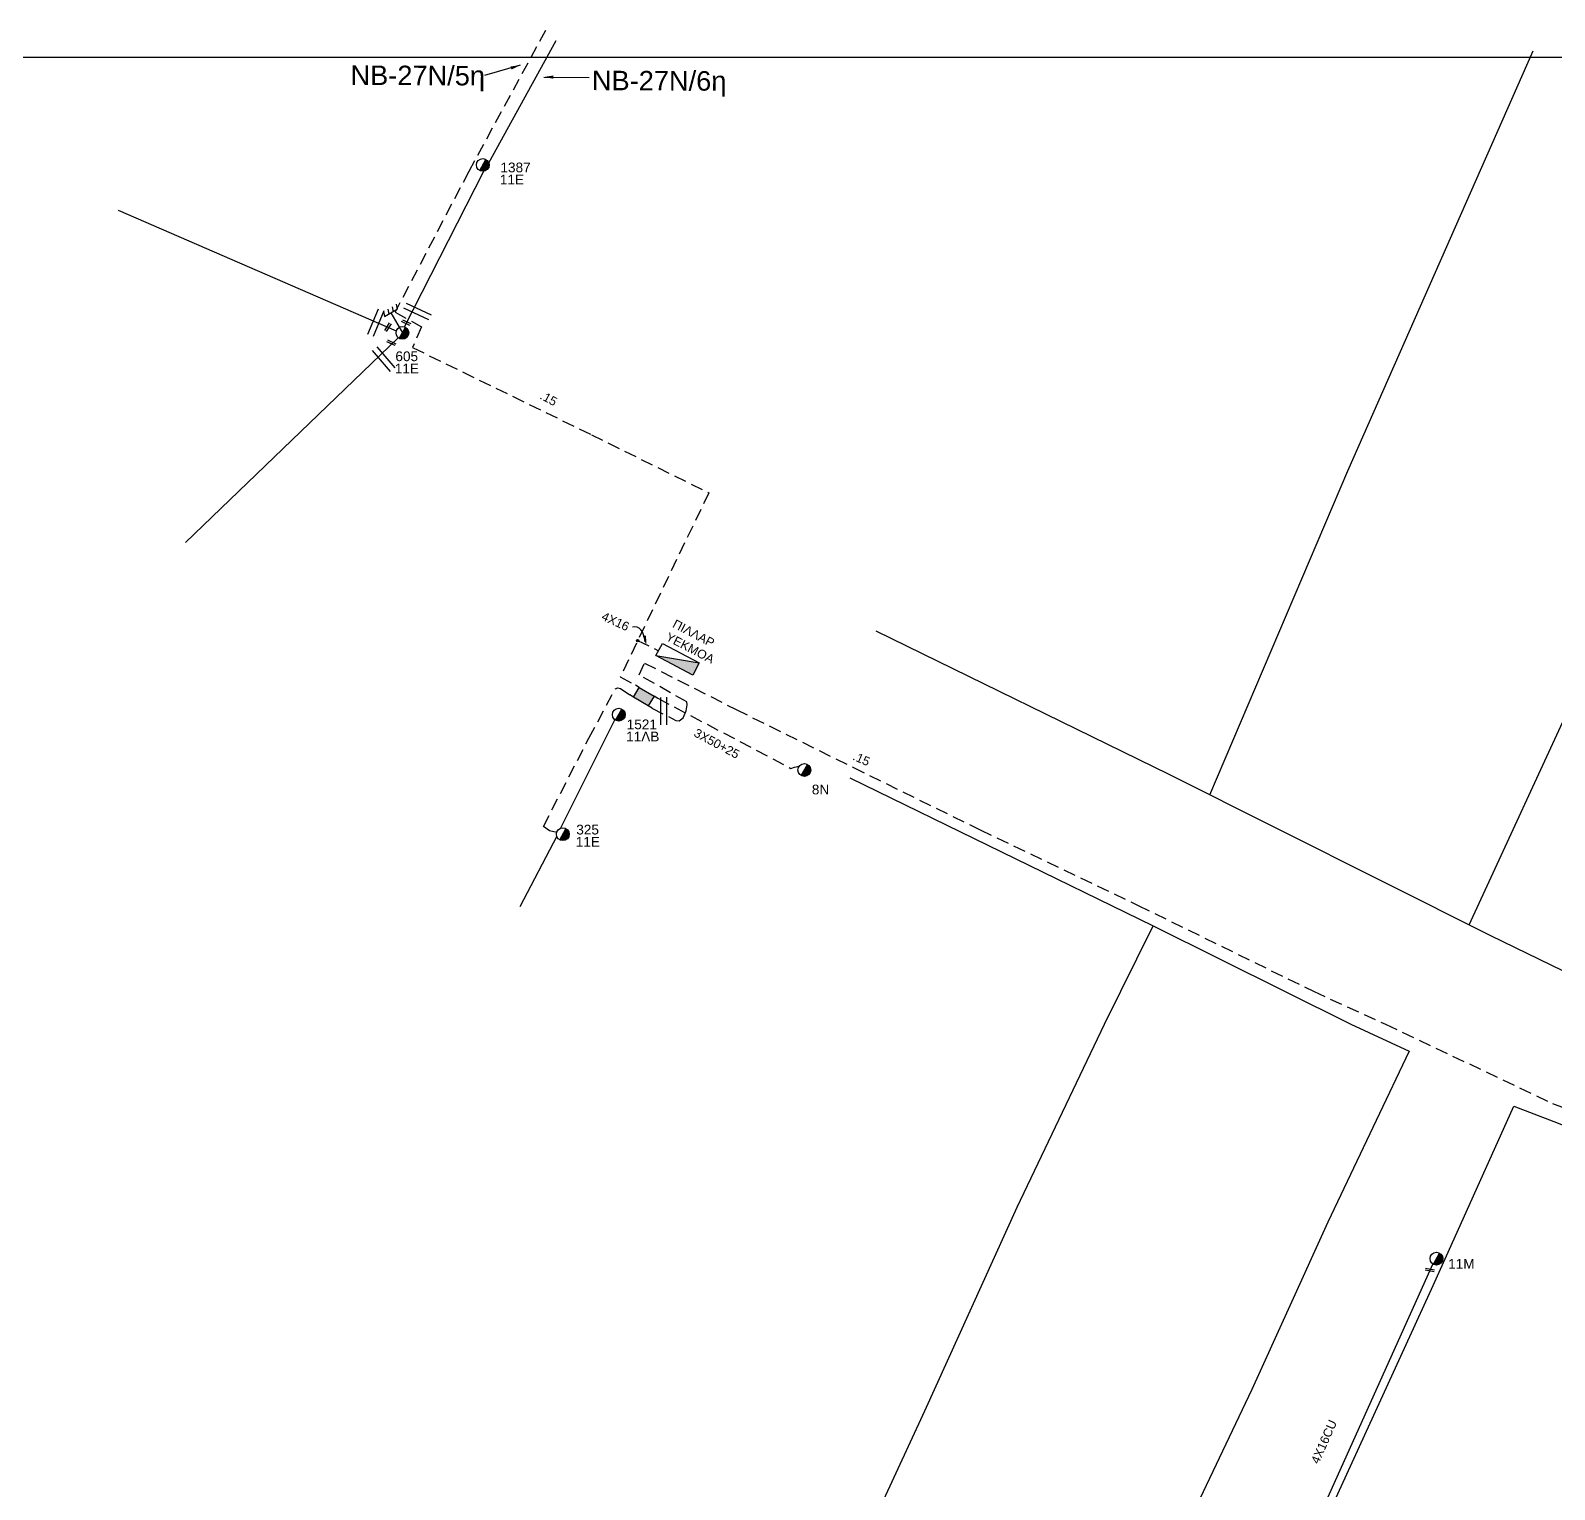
# Model space of a CAD drawing. Header units: millimetres. Extents: x 974 to 2037, y 106 to 580.
# Drawn here: x 1185 to 1341.6, y 411.8 to 561.7 of the extents above; entities that cross this region are included whole.
import ezdxf

# ---------------------------------------------------------------- set-up
doc = ezdxf.new("R2010")
doc.units = ezdxf.units.MM
doc.linetypes.add('DASHED', pattern=[19.05, 12.7, -6.35])
for name, color, linetype in [('Link Box 4 Διευθύνσεων', 7, 'Continuous'), ('Άγνωστα', 7, 'Continuous'), ('Γείωση', 7, 'Continuous'), ('Γυμνά εναέρια ΧΤ (3Φ)   4x16CU', 7, 'Continuous'), ('Γυμνά εναέρια ΧΤ και ΦΟΠ (2Φ)   3x50+16AL', 7, 'Continuous'), ('Εναέρια παροχή ΧΤ 4x16', 7, 'SYN_LINE'), ('Επιγραφές - Σχήματα', 7, 'Continuous'), ('Μηχανική τομή', 7, 'Continuous'), ('Στύλος ΦΜ', 7, 'Continuous'), ('Στύλος ΦΜ @ 1', 7, 'Continuous'), ('Συνδέσεις', 7, 'Continuous'), ('Τομή', 7, 'Continuous'), ('Υποσταθμοί', 7, 'Continuous'), ('Υπόβαθρο ΔΕΗ', 7, 'Continuous'), ('Υπόγεια Καλώδια Δικτύου ΧΤ   .15', 7, 'DASHED'), ('Υπόγεια καλώδια Παροχών ΧΤ   .15', 7, 'DASHED')]:
    doc.layers.add(name, color=color, linetype=linetype)
doc.styles.get("Standard").update_dxf_attribs({"font": 'arial.ttf'})
doc.linetypes.add('SYN_LINE', pattern='A,0.5,-0.0001,["/\\/\\/\\/",Standard,S=0.1,R=0,X=0,Y=-0.05],-0.25', length=0.7501)
doc.dimstyles.new('ISO-25', dxfattribs={"dimtxt": 2.5, "dimasz": 2.5, "dimexe": 1.25, "dimexo": 0.625, "dimtad": 1, "dimtxsty": 'Standard', "dimcen": 2.5, "dimadec": 0, "dimazin": 0, "dimtfac": 1, "dimtmove": 0, "dimatfit": 3, "dimfxl": 1, "dimarcsym": 0})

# ---------------------------------------------------------------- blocks, each defined once
blk = doc.blocks.new('ΥΠΑΡΧΩΝ ΤΣΙΜΕΝΤΕΝΙΟΣ ΣΤΥΛΟΣ')
at = {"layer": 'Στύλος ΦΜ'}
blk.add_hatch(color=256, dxfattribs=at).paths.add_polyline_path([(-1.29, -2.28, 0.574793), (2.62, 0, 0.268822), (1.3, 2.27)])
blk.add_line((-1.29, -2.28), (1.3, 2.27), dxfattribs=at)
blk.add_circle((0, 0), 2.62, dxfattribs=at)
at = {"layer": 'Στύλος ΦΜ', "flags": 4}
for tag, p in [('ΤΥΠΟΣ', (-4.91, 3.03)), ('ΑΡΙΘΜΟΣ', (-4.68, 8.05))]:
    blk.add_attdef(tag, p, '', height=4, dxfattribs=at)
blk = doc.blocks.new('_ΣΥΝΔΕΣΗ')
at = {"layer": 'Συνδέσεις', "linetype": 'SYN_LINE', "ltscale": 40}
blk.add_hatch(color=256, dxfattribs=at).paths.add_polyline_path([(0.5, -0.01, 1), (-0.5, -0.01, 1)])
at = {"layer": 'Συνδέσεις'}
blk.add_circle((0, -0.01), 0.5, dxfattribs=at)
blk = doc.blocks.new('LINK BOX 4 ΑΝΑΧΩΡΗΣΕΩΝ')
at = {"layer": 'Link Box 4 Διευθύνσεων', "ltscale": 40}
blk.add_hatch(color=256, dxfattribs=at).paths.add_polyline_path([(-3.54, 0), (-3.54, -4.67), (3.54, -4.67), (3.54, 0)])
for p, q in [((-3.54, 0), (-5.33, 0)), ((5.33, 0), (3.54, 0)), ((-3.54, -4.67), (-5.33, -4.67)), ((5.33, -4.67), (3.54, -4.67))]:
    blk.add_line(p, q, dxfattribs=at)
blk.add_lwpolyline([(-3.54, -4.67), (-3.54, 0), (3.54, 0), (3.54, -4.67)], close=True, dxfattribs=at)
blk = doc.blocks.new('ΤΟΜΗ')
at = {"layer": 'Τομή', "ltscale": 40}
for p, q in [((-5.68, 0), (5.68, 0)), ((5.68, -2.33), (-5.68, -2.33))]:
    blk.add_line(p, q, dxfattribs=at)
blk = doc.blocks.new('υποσταθμος σε κλειστο χωρο')
at = {"layer": 'Υποσταθμοί', "ltscale": 40}
blk.add_hatch(color=256, dxfattribs=at).paths.add_polyline_path([(-9.52, -3.13), (9.52, -3.13), (9.52, 3.13)])
blk.add_lwpolyline([(-9.52, -3.13), (-9.52, 3.13), (9.52, 3.13), (9.52, -3.13)], close=True, dxfattribs=at)
blk.add_lwpolyline([(-9.52, -3.13), (9.52, 3.13)], dxfattribs=at)
blk = doc.blocks.new('ΥΠΑΡΧΩΝ ΥΠΟΣΤΑΘΜΟΣ ΣΕ ΚΛΕΙΣΤΟ ΧΩΡΟ')
at = {"layer": 'Υποσταθμοί'}
blk.add_blockref('υποσταθμος σε κλειστο χωρο', (0, 0), dxfattribs=at)
at = {"layer": 'Υποσταθμοί', "linetype": 'SYN_LINE', "ltscale": 40, "flags": 1}
for tag, p in [('ΜΕΤΑΣΧΗΜΑΤΙΣΜΟΣ', (10.66, 2.24)), ('ΙΣΧΥΣ', (10.64, -0.87)), ('ΑΡΙΘΜΟΣ', (10.77, -3.89))]:
    blk.add_attdef(tag, p, '', height=2, dxfattribs=at)
blk = doc.blocks.new('ΜΗΧΑΝΙΚΗ ΤΟΜΗ')
at = {"layer": 'Μηχανική τομή', "ltscale": 40}
for p, q in [((-1.89, 0.78), (1.89, 0.78)), ((1.89, 0), (-1.89, 0))]:
    blk.add_line(p, q, dxfattribs=at)
blk = doc.blocks.new('ΓΕΙΩΣΗ')
at = {"layer": 'Γείωση', "ltscale": 40}
for p, q in [((-2.34, 11.45), (-3, 9.45)), ((-0.34, 11.45), (-1, 9.45)), ((0, 9.45), (0, 0)), ((1.66, 11.45), (1, 9.45)), ((3.66, 11.45), (3, 9.45))]:
    blk.add_line(p, q, dxfattribs=at)
blk.add_lwpolyline([(-3, 9.45), (3, 9.45)], dxfattribs=at)

msp = doc.modelspace()

# ---------------------------------------------------------------- linework, layer by layer
at = {"layer": 'Άγνωστα', "color": 30}
for points in [[(1232.12, 548.1), (1239.03, 560.66)], [(1223.48, 531.23), (1231.62, 547.22)]]:
    msp.add_lwpolyline(points, dxfattribs=at)
at = {"layer": 'Άγνωστα'}
for points in [[(1194.04, 543.21), (1222.62, 530.81)], [(1200.97, 509.08), (1222.83, 530.11)]]:
    msp.add_lwpolyline(points, dxfattribs=at)
at = {"layer": 'Άγνωστα', "color": 85}
for points in [[(1245.07, 490.89), (1239.5, 479.73)], [(1239.11, 478.92), (1235.31, 471.66)]]:
    msp.add_lwpolyline(points, dxfattribs=at)
at = {"layer": 'Γυμνά εναέρια ΧΤ (3Φ)   4x16CU', "color": 5, "linetype": 'SYN_LINE', "ltscale": 10}
msp.add_lwpolyline([(1329.12, 434.97), (1313.83, 401.05)], dxfattribs=at)
at = {"layer": 'Γυμνά εναέρια ΧΤ και ΦΟΠ (2Φ)   3x50+16AL', "color": 85, "linetype": 'DASHED', "ltscale": 0.1}
msp.add_lwpolyline([(1249.49, 493.08), (1263.15, 485.88), (1263.53, 486.02), (1264.02, 486.11)], dxfattribs=at)
at = {"layer": 'Εναέρια παροχή ΧΤ 4x16', "color": 7, "linetype": 'DASHED', "ltscale": 0.1}
msp.add_lwpolyline([(1247.41, 499), (1249.57, 497.97)], dxfattribs=at)
at = {"layer": 'Επιγραφές - Σχήματα'}
msp.add_lwpolyline([(990.2, 120.29), (1881.98, 120.29), (1881.98, 558.89), (990.2, 558.89)], close=True, dxfattribs=at)
msp.add_lwpolyline([(1248.2, 498.88), (1248.13, 499.28), (1248.02, 499.61), (1247.9, 499.89), (1247.74, 500.12), (1247.56, 500.28), (1247.36, 500.38), (1247.14, 500.42), (1246.89, 500.39)], dxfattribs=at)
msp.add_solid([(1248.28, 499.53), (1248.31, 498.52), (1247.95, 499.47)], dxfattribs=at)
at = {"layer": 'Υπόβαθρο ΔΕΗ'}
for points in [[(1306.21, 483.17), (1320.36, 516.46), (1339.43, 559.59)], [(1332.84, 469.82), (1343.89, 493.79), (1362.1, 533.99), (1373.14, 558.54)], [(1271.9, 500.02), (1302, 485.28), (1335.02, 468.73), (1344.96, 463.88)], [(1269.22, 484.9), (1300.37, 469.7), (1320.68, 459.59), (1326.66, 456.82), (1323.29, 449.71), (1318.32, 439.26), (1310.52, 422.08), (1302.17, 404.51)], [(1269.57, 403.98), (1276.91, 419.89), (1286.42, 440.8), (1295.38, 459.59), (1300.37, 469.7)], [(1317.51, 407.33), (1329.14, 432.75), (1337.42, 451.17), (1341.52, 449.6), (1357.98, 443.11), (1368.95, 438.96), (1379.18, 434.96), (1388.01, 431.5), (1400.78, 426.53), (1411.08, 422.56), (1425.05, 417.16), (1428.12, 407.01)]]:
    msp.add_lwpolyline(points, dxfattribs=at)
at = {"layer": 'Υπόγεια Καλώδια Δικτύου ΧΤ   .15', "color": 85, "ltscale": 0.1}
msp.add_lwpolyline([(1237.95, 561.68), (1230.07, 547.2), (1222.51, 532.76), (1225.2, 531.25), (1224.3, 529.11), (1242.66, 520.16), (1254.72, 514.19), (1245.63, 495.29), (1247.19, 494.43)], dxfattribs=at)
at = {"layer": 'Υπόγεια Καλώδια Δικτύου ΧΤ   .15', "color": 6, "ltscale": 0.1}
msp.add_lwpolyline([(1248.89, 492.07), (1251.33, 490.81), (1251.67, 490.78), (1252.08, 491.07), (1252.39, 491.79), (1252.5, 492.42), (1252.46, 492.72), (1247.56, 495.48), (1248.13, 496.7), (1257.52, 491.93), (1269.53, 486), (1282.6, 479.56), (1298.83, 471.81), (1316.84, 462.98), (1324.25, 459.59), (1341.4, 451.47), (1357.92, 445.2), (1377.21, 437.68), (1397.77, 429.66), (1424.02, 419.36), (1430.43, 433.47), (1424.39, 436.01)], dxfattribs=at)
at = {"layer": 'Υπόγεια καλώδια Παροχών ΧΤ   .15', "color": 85, "linetype": 'DASHED', "ltscale": 0.1}
msp.add_lwpolyline([(1239.1, 479.3), (1238.37, 479.46), (1237.74, 479.92), (1242.41, 489), (1245.12, 494.05), (1245.39, 494.14), (1245.64, 494.08), (1246.6, 493.43)], dxfattribs=at)

# ---------------------------------------------------------------- block references
at = {"layer": 'Link Box 4 Διευθύνσεων', "xscale": 0.2499999999999881, "yscale": 0.2499999999999881, "zscale": 0.2499999999999881, "rotation": 329.4623047430383}
msp.add_blockref('LINK BOX 4 ΑΝΑΧΩΡΗΣΕΩΝ', (1248.34, 493.75), dxfattribs=at)
at = {"layer": 'Γείωση', "xscale": 0.2499999999999256, "yscale": 0.2499999999999256, "zscale": 0.2499999999999256, "rotation": 29.88481610162525}
msp.add_blockref('ΓΕΙΩΣΗ', (1223.25, 530.62), dxfattribs=at)
at = {"layer": 'Μηχανική τομή'}
for p, xscale, yscale, zscale, rotation in [((1221.68, 531.25), 0.2499999999999231, 0.2499999999999231, 0.2499999999999231, 238.325773763084), ((1223.6, 531.59), 0.2499999999999793, 0.2499999999999793, 0.2499999999999793, 335.1319239056125), ((1222.07, 529.51), 0.2499999999999793, 0.2499999999999793, 0.2499999999999793, 335.1319239056125), ((1328.79, 434.25), 0.2499999999999163, 0.2499999999999163, 0.2499999999999163, 349.9172868683958)]:
    msp.add_blockref('ΜΗΧΑΝΙΚΗ ΤΟΜΗ', p, dxfattribs=dict(at, xscale=xscale, yscale=yscale, zscale=zscale, rotation=rotation))
at = {"layer": 'Στύλος ΦΜ @ 1', "ltscale": 40}
ref = msp.add_blockref('ΥΠΑΡΧΩΝ ΤΣΙΜΕΝΤΕΝΙΟΣ ΣΤΥΛΟΣ', (1231.51, 547.87), dxfattribs=dict(at, xscale=0.25, yscale=0.25, zscale=0.25))
ref.add_attrib('ΤΥΠΟΣ', '11E', (1233.26, 545.86), dxfattribs={"layer": 'Στύλος ΦΜ', "height": 1, "flags": 4})
ref.add_attrib('ΑΡΙΘΜΟΣ', '1387', (1233.32, 547.11), dxfattribs={"layer": 'Στύλος ΦΜ', "height": 1, "flags": 4})
ref = msp.add_blockref('ΥΠΑΡΧΩΝ ΤΣΙΜΕΝΤΕΝΙΟΣ ΣΤΥΛΟΣ', (1223.25, 530.62), dxfattribs=dict(at, xscale=0.25, yscale=0.25, zscale=0.25))
ref.add_attrib('ΤΥΠΟΣ', '11E', (1222.47, 526.45), dxfattribs={"layer": 'Στύλος ΦΜ', "height": 1, "flags": 4})
ref.add_attrib('ΑΡΙΘΜΟΣ', '605', (1222.53, 527.71), dxfattribs={"layer": 'Στύλος ΦΜ', "height": 1, "flags": 4})
ref = msp.add_blockref('ΥΠΑΡΧΩΝ ΤΣΙΜΕΝΤΕΝΙΟΣ ΣΤΥΛΟΣ', (1245.48, 491.4), dxfattribs=dict(at, xscale=0.25, yscale=0.25, zscale=0.25))
ref.add_attrib('ΤΥΠΟΣ', '11ΛB', (1246.23, 488.65), dxfattribs={"layer": 'Στύλος ΦΜ', "height": 1, "flags": 4})
ref.add_attrib('ΑΡΙΘΜΟΣ', '1521', (1246.29, 489.9), dxfattribs={"layer": 'Στύλος ΦΜ', "height": 1, "flags": 4})
ref = msp.add_blockref('ΥΠΑΡΧΩΝ ΤΣΙΜΕΝΤΕΝΙΟΣ ΣΤΥΛΟΣ', (1264.54, 485.71), dxfattribs=dict(at, xscale=0.25, yscale=0.25, zscale=0.25))
ref.add_attrib('ΤΥΠΟΣ', '8N', (1265.31, 483.21), dxfattribs={"layer": 'Στύλος ΦΜ', "height": 1, "flags": 4})
ref = msp.add_blockref('ΥΠΑΡΧΩΝ ΤΣΙΜΕΝΤΕΝΙΟΣ ΣΤΥΛΟΣ', (1239.73, 479.12), dxfattribs=dict(at, xscale=0.25, yscale=0.25, zscale=0.25))
ref.add_attrib('ΤΥΠΟΣ', '11E', (1241.06, 477.84), dxfattribs={"layer": 'Στύλος ΦΜ', "height": 1, "flags": 4})
ref.add_attrib('ΑΡΙΘΜΟΣ', '325', (1241.11, 479.09), dxfattribs={"layer": 'Στύλος ΦΜ', "height": 1, "flags": 4})
ref = msp.add_blockref('ΥΠΑΡΧΩΝ ΤΣΙΜΕΝΤΕΝΙΟΣ ΣΤΥΛΟΣ', (1329.48, 435.52), dxfattribs=dict(at, xscale=0.25, yscale=0.25, zscale=0.25))
ref.add_attrib('ΤΥΠΟΣ', '11M', (1330.68, 434.49), dxfattribs={"layer": 'Στύλος ΦΜ', "height": 1, "flags": 4})
at = {"layer": 'Συνδέσεις', "xscale": 0.25, "yscale": 0.25, "zscale": 0.25}
msp.add_blockref('_ΣΥΝΔΕΣΗ', (1247.41, 499.01), dxfattribs=at)
at = {"layer": 'Τομή'}
for p, xscale, yscale, zscale, rotation in [((1220.78, 531.56), 0.2499999999999991, 0.2499999999999991, 0.2499999999999991, 247.338100073673), ((1224.92, 533.08), 0.2499999999999371, 0.2499999999999371, 0.2499999999999371, 334.981782213809), ((1221.55, 528.1), 0.2499999999999944, 0.2499999999999944, 0.2499999999999944, 309.9635644276377), ((1250.37, 491.76), 0.2500000000000501, 0.2500000000000501, 0.2500000000000501, 270.1933079617629)]:
    msp.add_blockref('ΤΟΜΗ', p, dxfattribs=dict(at, xscale=xscale, yscale=yscale, zscale=zscale, rotation=rotation))
at = {"layer": 'Υποσταθμοί', "xscale": 0.2250000000000638, "yscale": 0.2250000000000638, "zscale": 0.2250000000000638, "rotation": 332.2036209450945}
msp.add_blockref('ΥΠΑΡΧΩΝ ΥΠΟΣΤΑΘΜΟΣ ΣΕ ΚΛΕΙΣΤΟ ΧΩΡΟ', (1251.52, 497.09), dxfattribs=at)

# ---------------------------------------------------------------- texts
at = {"layer": 'Γυμνά εναέρια ΧΤ (3Φ)   4x16CU', "color": 7, "ltscale": 10, "insert": (1316.54, 414.72), "char_height": 0.9, "width": 84.1859, "attachment_point": 1, "rotation": 66.1435}
msp.add_mtext('4X16CU', dxfattribs=at)
at = {"layer": 'Γυμνά εναέρια ΧΤ και ΦΟΠ (2Φ)   3x50+16AL', "color": 7, "insert": (1253.53, 490.03), "char_height": 0.9, "width": 84.1859, "attachment_point": 1, "rotation": 331.7531}
msp.add_mtext('3X50+25', dxfattribs=at)
at = {"layer": 'Εναέρια παροχή ΧΤ 4x16', "color": 7, "insert": (1243.99, 502), "char_height": 0.9, "width": 84.1859, "attachment_point": 1, "rotation": 335.4502}
msp.add_mtext('4X16', dxfattribs=at)
at = {"layer": 'Επιγραφές - Σχήματα', "ltscale": 0.1, "char_height": 2, "width": 27.6397, "attachment_point": 1, "rotation": 359.749}
for s, insert in [('ΝΒ-27Ν/5η', (1217.92, 558.09)), ('ΝΒ-27Ν/6η', (1242.72, 557.55))]:
    msp.add_mtext(s, dxfattribs=dict(at, insert=insert))
at = {"layer": 'Υποσταθμοί', "insert": (1251.33, 501.22), "char_height": 0.9, "width": 0.6819, "attachment_point": 1, "rotation": 332.5116}
msp.add_mtext('ΠΙΛΛΑΡ ΥΕΚΜΟΑ', dxfattribs=at)
at = {"layer": 'Υπόγεια Καλώδια Δικτύου ΧΤ   .15', "color": 7, "char_height": 0.9, "width": 84.1859, "attachment_point": 1}
for insert, rotation in [((1237.72, 524.69), 331.5365), ((1269.79, 487.62), 336.2963)]:
    msp.add_mtext('.15', dxfattribs=dict(at, insert=insert, rotation=rotation))

# ---------------------------------------------------------------- leaders
at = {"layer": 'Επιγραφές - Σχήματα', "ltscale": 40}
for points in [[(1235.36, 558.1), (1231.67, 557.04)], [(1237.77, 556.9), (1242.44, 556.85)]]:
    msp.add_leader(points, dimstyle='ISO-25', override={"dimasz": 1, "dimtad": 0}, dxfattribs=at)

doc.saveas('drawing.dxf')
